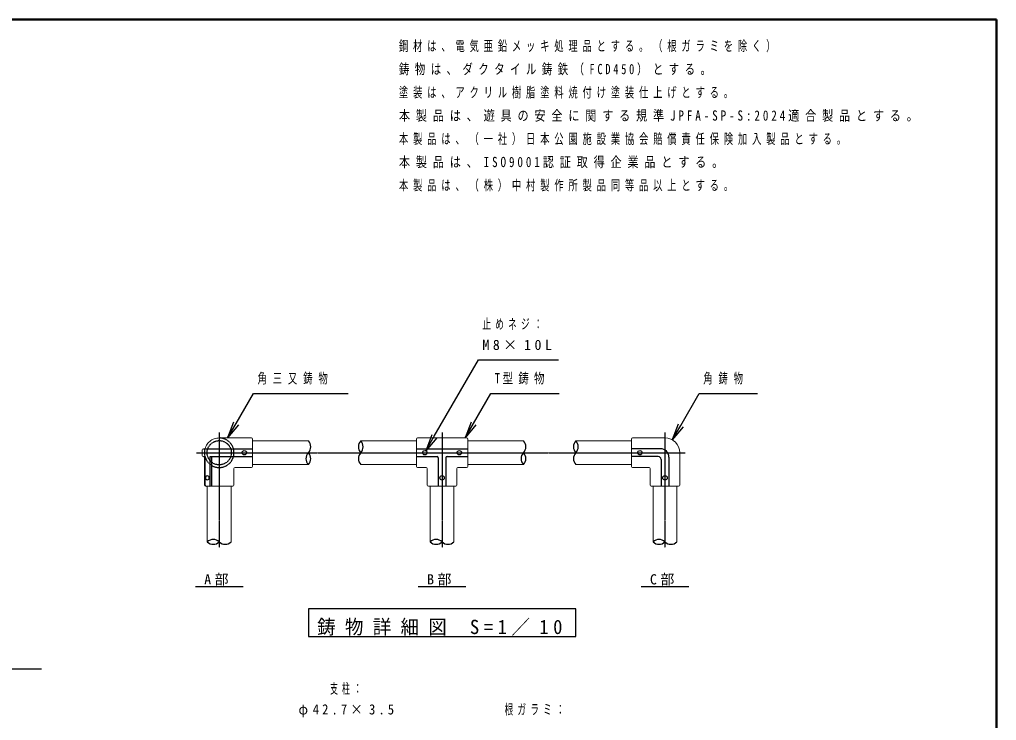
# Model space of a CAD drawing. Units: millimetres, scale not verified, with parts at other scales. Extents: x -19540 to 0, y -3090 to 13350.
# Drawn here: x -8767 to 0, y 7062 to 13350 of the extents above; entities that cross this region are included whole.
import ezdxf

# ---------------------------------------------------------------- set-up
doc = ezdxf.new("R2010")
doc.units = ezdxf.units.MM
doc.linetypes.add('USER2', pattern=[6, 3, -1, 1, -1])
doc.linetypes.add('USER4', pattern=[8, 5, -3])
for name, color, linetype, lineweight in [('A3図枠', 7, 'Continuous', 25), ('線', 2, 'Continuous', 25), ('補助', 2, 'Continuous', 13)]:
    doc.layers.add(name, color=color, linetype=linetype, lineweight=lineweight)
doc.styles.add('ＭＳ ゴシック', font='')
doc.styles.get('ＭＳ ゴシック').set_extended_font_data('MS Gothic')

msp = doc.modelspace()

# ---------------------------------------------------------------- linework, layer by layer
at = {"layer": 'A3図枠', "lineweight": 50}
for p, q in [((0, 13350), (-19250, 13350)), ((0, 0), (0, 13350))]:
    msp.add_line(p, q, dxfattribs=at)
at = {"layer": '線', "color": 20, "linetype": 'USER2'}
for p, q in [((-6974.992, 9646.439), (-6974.992, 8613.939)), ((-4974.992, 9646.439), (-4974.992, 8613.939)), ((-2974.992, 9646.439), (-2974.992, 8613.939)), ((-7177.492, 9463.939), (-2792.492, 9463.939))]:
    msp.add_line(p, q, dxfattribs=at)
at = {"layer": '線', "color": 7, "lineweight": 13}
for p, q in [((-6974.992, 9596.439), (-6684.992, 9596.439)), ((-6674.992, 9586.439), (-6674.992, 9341.439)), ((-6174.992, 9570.689), (-6674.992, 9570.689)), ((-5704.992, 9570.689), (-5204.992, 9570.689)), ((-5204.992, 9586.439), (-5204.992, 9341.439)), ((-5194.992, 9596.439), (-4754.992, 9596.439)), ((-4744.992, 9586.439), (-4744.992, 9341.439)), ((-4744.992, 9570.689), (-4244.992, 9570.689)), ((-3774.992, 9570.689), (-3274.992, 9570.689)), ((-3274.992, 9586.439), (-3274.992, 9341.439)), ((-2974.992, 9596.439), (-3264.992, 9596.439)), ((-7127.492, 9488.939), (-7127.492, 9438.939)), ((-7107.492, 9428.939), (-7107.492, 9173.939)), ((-2842.492, 9463.939), (-2842.492, 9173.939)), ((-6842.492, 9321.439), (-6842.492, 9173.939)), ((-6832.492, 9331.439), (-6684.992, 9331.439)), ((-6174.992, 9357.189), (-6674.992, 9357.189)), ((-5704.992, 9357.189), (-5204.992, 9357.189)), ((-5194.992, 9331.439), (-5117.492, 9331.439)), ((-5107.492, 9321.439), (-5107.492, 9173.939)), ((-4842.492, 9321.439), (-4842.492, 9173.939)), ((-4832.492, 9331.439), (-4754.992, 9331.439)), ((-4744.992, 9357.189), (-4244.992, 9357.189)), ((-3774.992, 9357.189), (-3274.992, 9357.189)), ((-3117.492, 9331.439), (-3264.992, 9331.439)), ((-3107.492, 9321.439), (-3107.492, 9173.939)), ((-7097.492, 9163.939), (-6852.492, 9163.939)), ((-7081.742, 9163.939), (-7081.742, 8663.939)), ((-6868.242, 9163.939), (-6868.242, 8663.939)), ((-5097.492, 9163.939), (-4852.492, 9163.939)), ((-5081.742, 9163.939), (-5081.742, 8663.939)), ((-4868.242, 9163.939), (-4868.242, 8663.939)), ((-2852.492, 9163.939), (-3097.492, 9163.939)), ((-3081.742, 9163.939), (-3081.742, 8663.939)), ((-2868.242, 9163.939), (-2868.242, 8663.939))]:
    msp.add_line(p, q, dxfattribs=at)
at = {"layer": '線'}
for p, q in [((-7117.492, 9498.939), (-6674.992, 9498.939)), ((-5204.992, 9498.939), (-4744.992, 9498.939)), ((-3014.992, 9498.939), (-3274.992, 9498.939)), ((-7117.492, 9428.939), (-7101.831, 9428.939)), ((-7101.831, 9173.939), (-7101.831, 9428.939)), ((-7055.199, 9173.939), (-7055.199, 9428.939)), ((-7055.199, 9428.939), (-6674.992, 9428.939)), ((-7040.607, 9163.939), (-7040.607, 9428.939)), ((-5204.992, 9428.939), (-5019.992, 9428.939)), ((-5009.992, 9418.939), (-5009.992, 9163.939)), ((-4939.992, 9418.939), (-4939.992, 9163.939)), ((-4929.992, 9428.939), (-4744.992, 9428.939)), ((-3034.992, 9428.939), (-3274.992, 9428.939)), ((-3009.992, 9403.939), (-3009.992, 9163.939)), ((-2939.992, 9423.939), (-2939.992, 9163.939))]:
    msp.add_line(p, q, dxfattribs=at)
at = {"layer": '線', "color": 7, "lineweight": 13}
msp.add_lwpolyline([(-6974.992, 9596.439), (-6986.419, 9595.945), (-6997.76, 9594.468), (-7008.932, 9592.018), (-7019.851, 9588.614), (-7030.436, 9584.281), (-7040.607, 9579.051), (-7050.39, 9572.894), (-7059.599, 9565.908), (-7068.165, 9558.146), (-7076.021, 9549.667), (-7083.108, 9540.536), (-7089.373, 9530.821), (-7094.767, 9520.598), (-7099.249, 9509.943), (-7102.786, 9498.939)], dxfattribs=at)
at = {"layer": '線', "color": 4, "linetype": 'USER4'}
msp.add_circle((-6974.992, 9463.939), 108.75, dxfattribs=at)
at = {"layer": '線'}
for centre in [(-6749.992, 9463.939), (-5129.992, 9463.939), (-4819.992, 9463.939), (-3199.992, 9463.939), (-4974.992, 9238.939), (-2974.992, 9238.939)]:
    msp.add_circle(centre, 20, dxfattribs=at)
at = {"layer": '線', "color": 4, "linetype": 'USER4'}
msp.add_arc((-6974.992, 9463.939), 132.5, 164.68349, 90, dxfattribs=at)
at = {"layer": '線', "color": 7, "lineweight": 13}
for centre, radius, start, end in [((-6684.992, 9586.439), 10, 0, 90), ((-5194.992, 9586.439), 10, 90, 180), ((-4754.992, 9586.439), 10, 0, 90), ((-3264.992, 9586.439), 10, 90, 180), ((-2974.992, 9463.939), 132.5, 0, 90), ((-7117.492, 9488.939), 10, 90, 180), ((-7117.492, 9438.939), 10, 180, 270), ((-6832.492, 9321.439), 10, 90, 180), ((-6684.992, 9341.439), 10, 270, 0), ((-5194.992, 9341.439), 10, 180, 270), ((-5117.492, 9321.439), 10, 0, 90), ((-4832.492, 9321.439), 10, 90, 180), ((-4754.992, 9341.439), 10, 270, 0), ((-3264.992, 9341.439), 10, 180, 270), ((-3117.492, 9321.439), 10, 0, 90), ((-7097.492, 9173.939), 10, 180, 270), ((-6852.492, 9173.939), 10, 270, 0), ((-5097.492, 9173.939), 10, 180, 270), ((-4852.492, 9173.939), 10, 270, 0), ((-3097.492, 9173.939), 10, 180, 270), ((-2852.492, 9173.939), 10, 270, 0)]:
    msp.add_arc(centre, radius, start, end, dxfattribs=at)
at = {"layer": '線'}
for centre, radius, start, end in [((-6230.495, 9517.314), 77.003, 316.11983, 43.88017), ((-5649.489, 9517.314), 77.003, 136.11983, 223.88017), ((-5760.495, 9517.314), 77.003, 316.11983, 43.88017), ((-4300.495, 9517.314), 77.003, 316.11983, 43.88017), ((-3719.489, 9517.314), 77.003, 136.11983, 223.88017), ((-3830.495, 9517.314), 77.003, 316.11983, 43.88017), ((-3014.992, 9423.939), 75, 0, 90), ((-6119.489, 9410.564), 77.003, 136.11983, 223.88017), ((-6230.495, 9410.564), 77.003, 316.11983, 43.88017), ((-5649.489, 9410.564), 77.003, 136.11983, 223.88017), ((-5019.992, 9418.939), 10, 0, 90), ((-4929.992, 9418.939), 10, 90, 180), ((-4189.489, 9410.564), 77.003, 136.11983, 223.88017), ((-4300.495, 9410.564), 77.003, 316.11983, 43.88017), ((-3719.489, 9410.564), 77.003, 136.11983, 223.88017), ((-3034.992, 9403.939), 25, 0, 90), ((-7091.831, 9173.939), 10, 180, 270), ((-7065.199, 9173.939), 10, 270, 0), ((-7028.367, 8608.435), 77.003, 46.11983, 133.88017), ((-5028.367, 8608.435), 77.003, 46.11983, 133.88017), ((-3028.367, 8608.435), 77.003, 46.11983, 133.88017), ((-7028.367, 8719.442), 77.003, 226.11983, 313.88017), ((-6921.617, 8719.442), 77.003, 226.11983, 313.88017), ((-5028.367, 8719.442), 77.003, 226.11983, 313.88017), ((-4921.617, 8719.442), 77.003, 226.11983, 313.88017), ((-3028.367, 8719.442), 77.003, 226.11983, 313.88017), ((-2921.617, 8719.442), 77.003, 226.11983, 313.88017)]:
    msp.add_arc(centre, radius, start, end, dxfattribs=at)
msp.add_ellipse((-7081.895, 9238.939), major_axis=(0, -20.022), ratio=0.706341, dxfattribs=at)
at = {"layer": '補助', "lineweight": 25}
for p, q in [((-5044.992, 9611.163), (-4649.348, 10296.439)), ((-4649.348, 10296.439), (-4599.348, 10296.439)), ((-4599.348, 10296.439), (-3931.476, 10296.439)), ((-6824.133, 9726.223), (-6667.553, 9996.439)), ((-6667.553, 9996.439), (-6617.553, 9996.439)), ((-6617.553, 9996.439), (-5817.383, 9996.439)), ((-4693.589, 9726.342), (-4537.649, 9996.439)), ((-4537.649, 9996.439), (-4487.649, 9996.439)), ((-4487.649, 9996.439), (-3923.527, 9996.439)), ((-2833.742, 9708.591), (-2667.553, 9996.439)), ((-2667.553, 9996.439), (-2617.553, 9996.439)), ((-2617.553, 9996.439), (-2144.655, 9996.439)), ((-6845.764, 9738.758), (-6899.338, 9596.439)), ((-4715.24, 9738.842), (-4768.589, 9596.439)), ((-6899.338, 9596.439), (-6824.133, 9726.223)), ((-6802.502, 9713.689), (-6899.338, 9596.439)), ((-4768.589, 9596.439), (-4693.589, 9726.342)), ((-4671.939, 9713.842), (-4768.589, 9596.439)), ((-2855.393, 9721.091), (-2908.742, 9578.687)), ((-2908.742, 9578.687), (-2833.742, 9708.591)), ((-2812.091, 9696.091), (-2908.742, 9578.687)), ((-5066.643, 9623.663), (-5119.992, 9481.259)), ((-5119.992, 9481.259), (-5044.992, 9611.163)), ((-5023.341, 9598.663), (-5119.992, 9481.259)), ((-7188.492, 8263.939), (-6761.492, 8263.939)), ((-5188.492, 8263.939), (-4761.492, 8263.939)), ((-3188.492, 8263.939), (-2761.492, 8263.939)), ((-9670, 7525), (-8571.304, 7525))]:
    msp.add_line(p, q, dxfattribs=at)
msp.add_lwpolyline([(-6174.992, 8063.939), (-6174.992, 7813.939), (-3774.992, 7813.939), (-3774.992, 8063.939)], close=True, dxfattribs=at)

# ---------------------------------------------------------------- texts
at = {"layer": '補助', "style": 'ＭＳ ゴシック'}
for s, insert, char_height, attachment_point in [('\\T1.52;\\W0.65;鋼材は、電気亜鉛メッキ処理品とする。（根ガラミを除く）', (-5362.239, 13159.844), 91.64, 1), ('\\T1.52;\\W0.75;鋳物は、ダクタイル鋳鉄（FCD450）とする。', (-5362.239, 12951.51), 91.64, 1), ('\\T1.52;\\W0.65;塗装は、アクリル樹脂塗料焼付け塗装仕上げとする。', (-5362.239, 12743.177), 91.64, 1), ('\\T1.52;\\W0.8;本製品は、遊具の安全に関する規準JPFA-SP-S:2024適合製品とする。', (-5362.239, 12534.844), 91.64, 1), ('\\T1.52;\\W0.65;本製品は、（一社）日本公園施設業協会賠償責任保険加入製品とする。', (-5362.239, 12326.51), 91.64, 1), ('\\T1.52;\\W0.8;本製品は、ISO9001認証取得企業品とする。', (-5362.239, 12118.177), 91.64, 1), ('\\T1.52;\\W0.65;本製品は、（株）中村製作所製品同等品以上とする。', (-5362.239, 11909.844), 91.64, 1), ('\\T1.5;\\W0.6;止めネジ：', (-4613.098, 10665.189), 91.64, 1), ('\\T1.5;M8×10L', (-4613.098, 10477.689), 91.64, 1), ('\\T1.64;\\W0.65;角三又鋳物', (-6631.303, 10177.689), 91.64, 1), ('\\T1.5;\\W0.75;T型鋳物', (-4501.399, 10177.689), 91.64, 1), ('\\T1.64;\\W0.65;角鋳物', (-2631.303, 10177.689), 91.64, 1), ('\\T1.5;A部', (-7109.686, 8272.272), 91.64, 7), ('\\T1.5;B部', (-5109.686, 8272.272), 91.64, 7), ('\\T1.5;C部', (-3109.686, 8272.272), 91.64, 7), ('\\T1.5;\\W0.95;鋳物詳細図\\~S=1／10', (-4974.992, 7822.272), 128.3, 8), ('\\T1.5;\\W0.55;支柱：', (-5820.51, 7395.189), 91.64, 2), ('\\T1.5;\\W0.9;φ42.7×3.5', (-5820.51, 7207.689), 91.64, 2), ('\\T1.5;\\W0.6;根ガラミ：', (-4414.22, 7207.689), 91.64, 1)]:
    msp.add_mtext(s, dxfattribs=dict(at, insert=insert, char_height=char_height, attachment_point=attachment_point))

doc.saveas('drawing.dxf')
